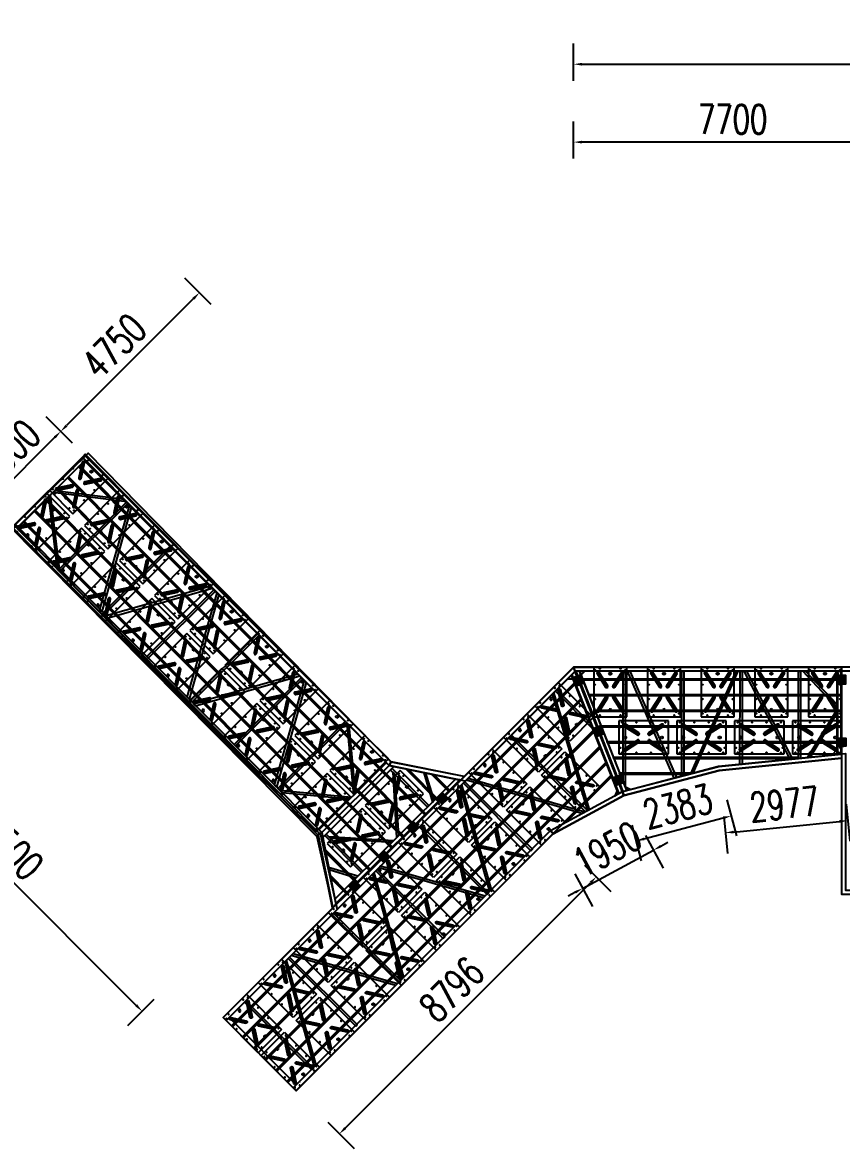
# Model space of a CAD drawing. Extents: x -18540 to 926017, y -610001 to -56924.
# Drawn here: x 297487 to 317316, y -326807 to -299554 of the extents above; entities that cross this region are included whole.
import ezdxf

# ---------------------------------------------------------------- set-up
doc = ezdxf.new("R2010")
doc.units = 0
doc.header["$LTSCALE"] = 10
doc.header["$MEASUREMENT"] = 0
doc.linetypes.add('ACAD_ISO14W100', pattern=[24, 12, -3, 0, -3, 0, -3, 0, -3])
for name, color, linetype in [('PUB_DIM', 3, 'Continuous'), ('W-ALUMINUM_FRAME铝架', 30, 'Continuous'), ('W-FLOAT_BOWL浮筒', 253, 'Continuous'), ('W-STEEL_FRAME钢架', 3, 'Continuous'), ('W-STEEL_KEEL钢龙骨', 5, 'Continuous')]:
    doc.layers.add(name, color=color, linetype=linetype)
doc.styles.add('STANDARD_T3', font='simplex.shx', dxfattribs={"width": 0.7, "bigfont": 'gbcbig.shx'})
doc.dimstyles.new('W&&200', dxfattribs={"dimtxt": 700, "dimasz": 200, "dimexe": 500, "dimexo": 600, "dimgap": 200, "dimtad": 1, "dimdec": 0, "dimzin": 0, "dimdsep": 46, "dimtxsty": 'STANDARD_T3', "dimcen": 0.09, "dimclrd": 1, "dimclre": 1, "dimclrt": 7, "dimazin": 2, "dimtfac": 1, "dimtdec": 0, "dimtix": 1, "dimtmove": 2, "dimatfit": 3, "dimfxl": 100, "dimtolj": 1, "dimtzin": 0, "dimarcsym": 0})

# ---------------------------------------------------------------- blocks, each defined once
blk = doc.blocks.new('01')
h = blk.add_hatch()
h.set_pattern_fill('HOUND', color=77, scale=5)
h.set_pattern_definition([(0, (0, 0), (31.75, 7.9375), [127, -63.5]), (90, (0, 0), (-7.9375, -31.75), [127, -63.5])])
h.paths.add_polyline_path([(50227, 12928), (50227, 12728), (50427, 12728), (50427, 12928)])
h.paths.add_polyline_path([(50382, 12893, -1), (50402, 12893, -1)], flags=16)
h.paths.add_polyline_path([(50252, 12893, -1), (50272, 12893, -1)], flags=16)
h.paths.add_polyline_path([(50402, 12763, -1), (50382, 12763, -1)], flags=16)
h.paths.add_polyline_path([(50272, 12763, -1), (50252, 12763, -1)], flags=16)
at = {"color": 251}
blk.add_lwpolyline([(50227, 12928), (50427, 12928), (50427, 12728), (50227, 12728)], close=True, dxfattribs=at)
at = {"color": 6}
for centre in [(50262, 12893), (50392, 12893), (50262, 12763), (50392, 12763)]:
    blk.add_circle(centre, 10, dxfattribs=at)
blk = doc.blocks.new('*U1064')
at = {"color": 1}
blk.add_lwpolyline([(-25, 1156.5), (25, 1156.5), (25, -1156.5), (-25, -1156.5)], close=True, dxfattribs=at)
blk = doc.blocks.new('*U1065')
at = {"layer": 'W-ALUMINUM_FRAME铝架', "color": 0, "linetype": 'ByBlock', "lineweight": -2, "transparency": 16777216}
for p in [(0, 0), (1500, 0), (3000, 0), (4500, 0), (6000, 0), (7500, 0)]:
    blk.add_blockref('*U1064', p, dxfattribs=at)
blk = doc.blocks.new('*U1082')
at = {"layer": 'W-STEEL_FRAME钢架', "color": 1, "linetype": 'ByBlock'}
blk.add_lwpolyline([(-25, 1150), (25, 1150), (25, -1150), (-25, -1150)], close=True, dxfattribs=at)
blk = doc.blocks.new('*U1083')
at = {"layer": 'W-ALUMINUM_FRAME铝架', "color": 0, "linetype": 'ByBlock', "lineweight": -2, "transparency": 16777216}
for p in [(0, 0), (1500, 0), (3000, 0), (4500, 0), (6000, 0), (7500, 0)]:
    blk.add_blockref('*U1082', p, dxfattribs=at)
blk = doc.blocks.new('*U1084')
at = {"layer": 'W-STEEL_KEEL钢龙骨', "color": 4}
blk.add_lwpolyline([(5950, -18), (-5938, -18), (-5938, 17), (5950, 17)], close=True, dxfattribs=at)
blk = doc.blocks.new('*U1085')
at = {"layer": 'W-STEEL_KEEL钢龙骨', "color": 0, "linetype": 'ByBlock', "lineweight": -2, "transparency": 16777216}
for p in [(0, 1900), (0, 1520), (0, 1140), (0, 760), (0, 380), (0, 0)]:
    blk.add_blockref('*U1084', p, dxfattribs=at)
blk = doc.blocks.new('*D1180')
at = {"layer": 'Defpoints', "color": 0, "transparency": 16777216}
for p in [(310831, -302448), (318531, -303155), (310831, -315155)]:
    blk.add_point(p, dxfattribs=at)
at = {"layer": 'W-STEEL_FRAME钢架', "color": 1, "lineweight": -2, "transparency": 16777216}
for p, q in [((310831, -302848), (310831, -301948)), ((318531, -302555), (318531, -301948)), ((318331, -302448), (311031, -302448))]:
    blk.add_line(p, q, dxfattribs=at)
at = {"layer": 'W-STEEL_FRAME钢架', "color": 1, "transparency": 16777216}
for points in [[(311031, -302415), (311031, -302482), (310831, -302448)], [(318331, -302415), (318331, -302482), (318531, -302448)]]:
    blk.add_solid(points, dxfattribs=at)
at = {"layer": 'W-STEEL_FRAME钢架', "color": 7, "transparency": 16777216, "insert": (314681, -301898), "char_height": 700, "attachment_point": 5, "style": 'STANDARD_T3'}
blk.add_mtext('\\A1;7700', dxfattribs=at)
blk = doc.blocks.new('*D1182')
at = {"layer": 'Defpoints', "color": 0, "transparency": 16777216}
for p in [(298411, -309453), (310831, -315155), (307472, -318514)]:
    blk.add_point(p, dxfattribs=at)
at = {"layer": 'W-STEEL_FRAME钢架', "color": 1, "lineweight": -2, "transparency": 16777216}
for p, q in [((302053, -306377), (301416, -305741)), ((301628, -306236), (298553, -309311)), ((298694, -309736), (298058, -309099))]:
    blk.add_line(p, q, dxfattribs=at)
at = {"layer": 'W-STEEL_FRAME钢架', "color": 1, "transparency": 16777216}
for points in [[(301605, -306212), (301652, -306259), (301770, -306094)], [(298529, -309288), (298576, -309335), (298411, -309453)]]:
    blk.add_solid(points, dxfattribs=at)
at = {"layer": 'W-STEEL_FRAME钢架', "color": 7, "transparency": 16777216, "insert": (299702, -307385), "char_height": 700, "attachment_point": 5, "rotation": 45, "style": 'STANDARD_T3'}
blk.add_mtext('\\A1;4750', dxfattribs=at)
blk = doc.blocks.new('*D1183')
at = {"layer": 'Defpoints', "color": 0, "transparency": 16777216}
for p in [(296643, -311221), (297219, -311797), (307472, -318514)]:
    blk.add_point(p, dxfattribs=at)
at = {"layer": 'W-STEEL_FRAME钢架', "color": 1, "lineweight": -2, "transparency": 16777216}
for p, q in [((298694, -309736), (298058, -309099)), ((298270, -309594), (296785, -311079)), ((296795, -311372), (296290, -310867))]:
    blk.add_line(p, q, dxfattribs=at)
at = {"layer": 'W-STEEL_FRAME钢架', "color": 1, "transparency": 16777216}
for points in [[(298246, -309571), (298293, -309618), (298411, -309453)], [(296761, -311056), (296808, -311103), (296643, -311221)]]:
    blk.add_solid(points, dxfattribs=at)
at = {"layer": 'W-STEEL_FRAME钢架', "color": 7, "transparency": 16777216, "insert": (297138, -309948), "char_height": 700, "attachment_point": 5, "rotation": 45, "style": 'STANDARD_T3'}
blk.add_mtext('\\A1;2500', dxfattribs=at)
blk = doc.blocks.new('*D1184')
at = {"layer": 'Defpoints', "color": 0, "transparency": 16777216}
for p in [(297219, -311797), (293285, -314579), (302346, -323641)]:
    blk.add_point(p, dxfattribs=at)
at = {"layer": 'W-STEEL_FRAME钢架', "color": 1, "lineweight": -2, "transparency": 16777216}
for p, q in [((296795, -311372), (296290, -310867)), ((296502, -311362), (293426, -314438)), ((293567, -314862), (292931, -314226))]:
    blk.add_line(p, q, dxfattribs=at)
at = {"layer": 'W-STEEL_FRAME钢架', "color": 1, "transparency": 16777216}
for points in [[(296478, -311338), (296525, -311386), (296643, -311221)], [(293402, -314414), (293450, -314462), (293285, -314579)]]:
    blk.add_solid(points, dxfattribs=at)
at = {"layer": 'W-STEEL_FRAME钢架', "color": 7, "transparency": 16777216, "insert": (294575, -312511), "char_height": 700, "attachment_point": 5, "rotation": 45, "style": 'STANDARD_T3'}
blk.add_mtext('\\A1;4750', dxfattribs=at)
blk = doc.blocks.new('*D1185')
at = {"layer": 'Defpoints', "color": 0, "transparency": 16777216}
for p in [(297219, -311797), (292956, -316060), (304611, -319254)]:
    blk.add_point(p, dxfattribs=at)
at = {"layer": 'W-STEEL_FRAME钢架', "color": 1, "lineweight": -2, "transparency": 16777216}
for p, q in [((293239, -315777), (292603, -316413)), ((300240, -323343), (293098, -316201)), ((300664, -323201), (300028, -323838))]:
    blk.add_line(p, q, dxfattribs=at)
at = {"layer": 'W-STEEL_FRAME钢架', "color": 1, "transparency": 16777216}
for points in [[(293121, -316177), (293074, -316225), (292956, -316060)], [(300263, -323319), (300216, -323366), (300381, -323484)]]:
    blk.add_solid(points, dxfattribs=at)
at = {"layer": 'W-STEEL_FRAME钢架', "color": 7, "transparency": 16777216, "insert": (297058, -319383), "char_height": 700, "attachment_point": 5, "rotation": 315, "style": 'STANDARD_T3'}
blk.add_mtext('\\A1;10500', dxfattribs=at)
blk = doc.blocks.new('*D1186')
at = {"layer": 'Defpoints', "color": 0, "transparency": 16777216}
for p in [(310333, -319189), (311379, -320234), (304114, -325408)]:
    blk.add_point(p, dxfattribs=at)
at = {"layer": 'W-STEEL_FRAME钢架', "color": 1, "lineweight": -2, "transparency": 16777216}
for p, q in [((311096, -319951), (311732, -320588)), ((305300, -326312), (311237, -320375)), ((304876, -326171), (305513, -326807))]:
    blk.add_line(p, q, dxfattribs=at)
at = {"layer": 'W-STEEL_FRAME钢架', "color": 1, "transparency": 16777216}
for points in [[(311214, -320352), (311261, -320399), (311379, -320234)], [(305277, -326289), (305324, -326336), (305159, -326454)]]:
    blk.add_solid(points, dxfattribs=at)
at = {"layer": 'W-STEEL_FRAME钢架', "color": 7, "transparency": 16777216, "insert": (307880, -322955), "char_height": 700, "attachment_point": 5, "rotation": 45, "style": 'STANDARD_T3'}
blk.add_mtext('\\A1;8796', dxfattribs=at)
blk = doc.blocks.new('*D1187')
at = {"layer": 'Defpoints', "color": 0, "transparency": 16777216}
for p in [(312049, -318263), (310333, -319189), (312763, -319586)]:
    blk.add_point(p, dxfattribs=at)
at = {"layer": 'W-STEEL_FRAME钢架', "color": 1, "lineweight": -2, "transparency": 16777216}
for p, q in [((312573, -319234), (313001, -320026)), ((312939, -319491), (313115, -319396)), ((311048, -320512), (312763, -319586)), ((310858, -320160), (311285, -320952)), ((310872, -320607), (310696, -320702))]:
    blk.add_line(p, q, dxfattribs=at)
at = {"layer": 'W-STEEL_FRAME钢架', "color": 1, "transparency": 16777216}
for points in [[(312924, -319462), (312955, -319520), (312763, -319586)], [(310856, -320578), (310887, -320636), (311048, -320512)]]:
    blk.add_solid(points, dxfattribs=at)
at = {"layer": 'W-STEEL_FRAME钢架', "color": 7, "transparency": 16777216, "insert": (311644, -319565), "char_height": 700, "attachment_point": 5, "rotation": 28.3557, "style": 'STANDARD_T3'}
blk.add_mtext('\\A1;1950', dxfattribs=at)
blk = doc.blocks.new('*D1188')
at = {"layer": 'Defpoints', "color": 0, "transparency": 16777216}
for p in [(317316, -317360), (314353, -317655), (317467, -318871)]:
    blk.add_point(p, dxfattribs=at)
at = {"layer": 'W-STEEL_FRAME钢架', "color": 1, "lineweight": -2, "transparency": 16777216}
for p, q in [((317427, -318473), (317516, -319369)), ((314464, -318769), (314553, -319664)), ((314703, -319147), (317267, -318891))]:
    blk.add_line(p, q, dxfattribs=at)
at = {"layer": 'W-STEEL_FRAME钢架', "color": 1, "transparency": 16777216}
for points in [[(317264, -318858), (317271, -318924), (317467, -318871)], [(314700, -319114), (314706, -319180), (314504, -319167)]]:
    blk.add_solid(points, dxfattribs=at)
at = {"layer": 'W-STEEL_FRAME钢架', "color": 7, "transparency": 16777216, "insert": (315931, -318472), "char_height": 700, "attachment_point": 5, "rotation": 5.6956, "style": 'STANDARD_T3'}
blk.add_mtext('\\A1;2977', dxfattribs=at)
blk = doc.blocks.new('fx1200')
for p, q in [((1200, 276), (0, 276)), ((0, 276), (0, -524)), ((1200, -524), (1200, 276)), ((121, 187), (116, 177)), ((116, 177), (118, 165)), ((118, 165), (121, 155)), ((128, 196), (121, 187)), ((121, 155), (129, 147)), ((126, 172), (129, 182)), ((128, 162), (126, 172)), ((139, 201), (128, 196)), ((134, 155), (128, 162)), ((129, 182), (136, 190)), ((129, 172), (131, 180)), ((131, 164), (129, 172)), ((137, 159), (129, 147)), ((129, 147), (453, -63)), ((131, 180), (137, 187)), ((137, 159), (131, 164)), ((134, 155), (458, -56)), ((136, 190), (145, 192)), ((137, 187), (145, 189)), ((153, 185), (137, 159)), ((461, -53), (137, 159)), ((150, 201), (139, 201)), ((145, 192), (155, 189)), ((145, 189), (153, 185)), ((159, 197), (150, 201)), ((159, 197), (153, 185)), ((153, 185), (477, -24)), ((478, -21), (155, 189)), ((483, -12), (159, 197)), ((1041, 197), (717, -12)), ((1045, 189), (722, -21)), ((723, -24), (1047, 185)), ((1064, 159), (741, -53)), ((742, -56), (1066, 155)), ((747, -63), (1071, 147)), ((1052, 201), (1041, 197)), ((1047, 185), (1041, 197)), ((1045, 189), (1055, 192)), ((1047, 185), (1055, 189)), ((1047, 185), (1064, 159)), ((1063, 201), (1052, 201)), ((1055, 192), (1064, 190)), ((1055, 189), (1063, 187)), ((1072, 196), (1063, 201)), ((1063, 187), (1069, 180)), ((1064, 190), (1072, 182)), ((1069, 164), (1064, 159)), ((1064, 159), (1071, 147)), ((1072, 162), (1066, 155)), ((1069, 180), (1071, 172)), ((1071, 172), (1069, 164)), ((1071, 147), (1079, 155)), ((1080, 187), (1072, 196)), ((1072, 182), (1076, 172)), ((1076, 172), (1072, 162)), ((1079, 155), (1084, 165)), ((1084, 177), (1080, 187)), ((1084, 165), (1084, 177)), ((453, -184), (129, -393)), ((132, -123), (134, -113)), ((134, -135), (132, -123)), ((134, -113), (140, -103)), ((140, -145), (134, -135)), ((458, -192), (134, -402)), ((137, -405), (461, -195)), ((140, -103), (150, -96)), ((150, -150), (140, -145)), ((150, -96), (161, -95)), ((161, -153), (150, -150)), ((477, -222), (153, -433)), ((155, -437), (478, -225)), ((159, -443), (483, -234)), ((161, -95), (171, -96)), ((171, -150), (161, -153)), ((171, -96), (180, -103)), ((180, -145), (171, -150)), ((180, -103), (187, -113)), ((187, -135), (180, -145)), ((187, -113), (188, -123)), ((188, -123), (187, -135)), ((461, -53), (453, -63)), ((453, -63), (464, -68)), ((464, -180), (453, -184)), ((453, -184), (461, -195)), ((467, -59), (458, -56)), ((458, -192), (467, -189)), ((461, -53), (477, -24)), ((469, -54), (461, -53)), ((461, -195), (469, -192)), ((461, -195), (477, -222)), ((464, -68), (475, -68)), ((475, -180), (464, -180)), ((478, -56), (467, -59)), ((467, -189), (478, -190)), ((475, -53), (469, -54)), ((469, -192), (475, -194)), ((482, -48), (475, -53)), ((475, -68), (485, -63)), ((485, -185), (475, -180)), ((475, -194), (482, -200)), ((483, -12), (477, -24)), ((477, -24), (482, -31)), ((482, -217), (477, -222)), ((477, -222), (483, -234)), ((478, -21), (485, -29)), ((485, -49), (478, -56)), ((478, -190), (485, -199)), ((485, -219), (478, -225)), ((482, -31), (485, -39)), ((485, -39), (482, -48)), ((482, -200), (485, -209)), ((485, -209), (482, -217)), ((491, -21), (483, -12)), ((483, -234), (491, -225)), ((485, -29), (488, -39)), ((488, -39), (485, -49)), ((485, -63), (493, -54)), ((493, -194), (485, -185)), ((485, -199), (488, -209)), ((488, -209), (485, -219)), ((496, -31), (491, -21)), ((491, -225), (496, -215)), ((493, -54), (496, -43)), ((496, -204), (493, -194)), ((496, -43), (496, -31)), ((496, -215), (496, -204)), ((709, -21), (704, -31)), ((704, -31), (704, -43)), ((704, -43), (707, -54)), ((707, -194), (704, -204)), ((704, -204), (704, -215)), ((704, -215), (709, -225)), ((707, -54), (715, -63)), ((715, -185), (707, -194)), ((717, -12), (709, -21)), ((709, -225), (717, -234)), ((712, -39), (715, -29)), ((715, -49), (712, -39)), ((712, -209), (715, -199)), ((715, -219), (712, -209)), ((715, -29), (722, -21)), ((723, -56), (715, -49)), ((715, -63), (725, -68)), ((725, -180), (715, -185)), ((715, -199), (723, -190)), ((722, -225), (715, -219)), ((717, -12), (723, -24)), ((717, -39), (718, -31)), ((718, -48), (717, -39)), ((717, -209), (718, -200)), ((718, -217), (717, -209)), ((723, -222), (717, -234)), ((717, -234), (1041, -443)), ((718, -31), (723, -24)), ((725, -53), (718, -48)), ((718, -200), (725, -194)), ((723, -222), (718, -217)), ((722, -225), (1045, -437)), ((741, -53), (723, -24)), ((733, -59), (723, -56)), ((723, -190), (733, -189)), ((741, -195), (723, -222)), ((1047, -433), (723, -222)), ((733, -54), (725, -53)), ((725, -68), (736, -68)), ((736, -180), (725, -180)), ((725, -194), (733, -192)), ((741, -53), (733, -54)), ((742, -56), (733, -59)), ((733, -189), (742, -192)), ((733, -192), (741, -195)), ((736, -68), (747, -63)), ((747, -184), (736, -180)), ((741, -53), (747, -63)), ((747, -184), (741, -195)), ((741, -195), (1064, -405)), ((1066, -402), (742, -192)), ((1071, -393), (747, -184)), ((1015, -113), (1012, -123)), ((1012, -123), (1015, -135)), ((1020, -103), (1015, -113)), ((1015, -135), (1020, -145)), ((1029, -96), (1020, -103)), ((1020, -145), (1029, -150)), ((1041, -95), (1029, -96)), ((1029, -150), (1041, -153)), ((1050, -96), (1041, -95)), ((1041, -153), (1050, -150)), ((1060, -103), (1050, -96)), ((1050, -150), (1060, -145)), ((1066, -113), (1060, -103)), ((1060, -145), (1066, -135)), ((1068, -123), (1066, -113)), ((1066, -135), (1068, -123)), ((0, -524), (1200, -524)), ((118, -412), (116, -423)), ((116, -423), (121, -435)), ((121, -402), (118, -412)), ((129, -393), (121, -402)), ((121, -435), (128, -443)), ((126, -420), (128, -410)), ((129, -430), (126, -420)), ((128, -410), (134, -402)), ((128, -443), (139, -448)), ((129, -393), (137, -405)), ((129, -420), (131, -412)), ((131, -428), (129, -420)), ((136, -437), (129, -430)), ((131, -412), (137, -405)), ((137, -433), (131, -428)), ((145, -438), (136, -437)), ((153, -433), (137, -405)), ((145, -435), (137, -433)), ((139, -448), (150, -448)), ((153, -433), (145, -435)), ((155, -437), (145, -438)), ((150, -448), (159, -443)), ((153, -433), (159, -443)), ((1041, -443), (1047, -433)), ((1041, -443), (1052, -448)), ((1055, -438), (1045, -437)), ((1047, -433), (1064, -405)), ((1055, -435), (1047, -433)), ((1052, -448), (1063, -448)), ((1063, -433), (1055, -435)), ((1064, -437), (1055, -438)), ((1069, -428), (1063, -433)), ((1063, -448), (1072, -443)), ((1071, -393), (1064, -405)), ((1064, -405), (1069, -412)), ((1072, -430), (1064, -437)), ((1066, -402), (1072, -410)), ((1069, -412), (1071, -420)), ((1071, -420), (1069, -428)), ((1079, -402), (1071, -393)), ((1072, -410), (1076, -420)), ((1076, -420), (1072, -430)), ((1072, -443), (1080, -435)), ((1084, -412), (1079, -402)), ((1080, -435), (1084, -423)), ((1084, -423), (1084, -412))]:
    blk.add_line(p, q)
for centre in [(35, 126), (75, 241), (425, 241), (775, 241), (1125, 241), (1165, 126), (35, -374), (75, -489), (425, -489), (775, -489), (1125, -489), (1165, -374)]:
    blk.add_circle(centre, 7)
blk = doc.blocks.new('*U1158')
at = {"layer": 'W-FLOAT_BOWL浮筒', "xscale": -1, "rotation": 180}
for p in [(-1250, -124), (50, -124)]:
    blk.add_blockref('fx1200', p, dxfattribs=at)
blk = doc.blocks.new('*U1159')
at = {"layer": 'W-FLOAT_BOWL浮筒', "color": 0, "linetype": 'ByBlock', "lineweight": -2, "transparency": 16777216}
for p in [(0, 0), (0, -1200), (0, -2400), (0, -3600), (0, -4800), (0, -6000), (0, -7200), (0, -8400), (0, -9600), (0, -10800)]:
    blk.add_blockref('*U1158', p, dxfattribs=at)
blk = doc.blocks.new('*U1164')
at = {"layer": 'W-FLOAT_BOWL浮筒', "rotation": 90.00000000101699}
for p in [(-124, 50), (-124, -1250)]:
    blk.add_blockref('fx1200', p, dxfattribs=at)
blk = doc.blocks.new('*U1165')
at = {"layer": 'W-FLOAT_BOWL浮筒', "color": 0, "linetype": 'ByBlock', "lineweight": -2, "transparency": 16777216}
for p in [(0, 0), (1200, 0), (2400, 0), (3600, 0), (4800, 0), (6000, 0), (7200, 0), (8400, 0), (9600, 0)]:
    blk.add_blockref('*U1164', p, dxfattribs=at)
blk = doc.blocks.new('*U1170')
at = {"layer": 'W-FLOAT_BOWL浮筒', "rotation": 270.000000001017}
blk.add_blockref('fx1200', (124, 600), dxfattribs=at)
blk = doc.blocks.new('*U1171')
at = {"layer": 'W-FLOAT_BOWL浮筒', "color": 0, "linetype": 'ByBlock', "lineweight": -2, "transparency": 16777216}
for p in [(-5200, 0), (-3900, 0), (-2600, 0), (-1300, 0), (0, 0)]:
    blk.add_blockref('*U1170', p, dxfattribs=at)
blk = doc.blocks.new('*U1172')
at = {"layer": 'W-FLOAT_BOWL浮筒', "rotation": 180.0000000010169}
blk.add_blockref('fx1200', (600, -124), dxfattribs=at)
blk = doc.blocks.new('*U1173')
at = {"layer": 'W-FLOAT_BOWL浮筒', "color": 0, "linetype": 'ByBlock', "lineweight": -2, "transparency": 16777216}
for p in [(-4200, 0), (-2800, 0), (-1400, 0), (0, 0)]:
    blk.add_blockref('*U1172', p, dxfattribs=at)
blk = doc.blocks.new('*D1742')
at = {"layer": 'Defpoints', "color": 0, "transparency": 16777216}
for p in [(314354, -317655), (312050, -318263), (314644, -318757)]:
    blk.add_point(p, dxfattribs=at)
at = {"layer": 'W-STEEL_FRAME钢架', "color": 1, "lineweight": -2, "transparency": 16777216}
for p, q in [((314542, -318371), (314772, -319241)), ((312534, -319314), (314451, -318808)), ((312238, -318978), (312468, -319848))]:
    blk.add_line(p, q, dxfattribs=at)
at = {"layer": 'W-STEEL_FRAME钢架', "color": 1, "transparency": 16777216}
for points in [[(314442, -318776), (314459, -318841), (314644, -318757)], [(312525, -319282), (312542, -319346), (312340, -319365)]]:
    blk.add_solid(points, dxfattribs=at)
at = {"layer": 'W-STEEL_FRAME钢架', "color": 7, "transparency": 16777216, "insert": (313352, -318529), "char_height": 700, "attachment_point": 5, "rotation": 14.7671, "style": 'STANDARD_T3'}
blk.add_mtext('\\A1;2383', dxfattribs=at)
blk = doc.blocks.new('*D2630')
at = {"layer": 'Defpoints', "color": 0, "transparency": 16777216}
for p in [(357781, -300563), (310831, -301948), (357781, -301948)]:
    blk.add_point(p, dxfattribs=at)
at = {"layer": 'W-STEEL_FRAME钢架', "color": 1, "lineweight": -2, "transparency": 16777216}
for p, q in [((310831, -300963), (310831, -300063)), ((357781, -300963), (357781, -300063)), ((311031, -300563), (357581, -300563))]:
    blk.add_line(p, q, dxfattribs=at)
at = {"layer": 'W-STEEL_FRAME钢架', "color": 1, "transparency": 16777216}
for points in [[(311031, -300530), (311031, -300596), (310831, -300563)], [(357581, -300530), (357581, -300596), (357781, -300563)]]:
    blk.add_solid(points, dxfattribs=at)
at = {"layer": 'W-STEEL_FRAME钢架', "color": 7, "transparency": 16777216, "insert": (334306, -300013), "char_height": 700, "attachment_point": 5, "style": 'STANDARD_T3'}
blk.add_mtext('\\A1;46950', dxfattribs=at)

msp = doc.modelspace()

# ---------------------------------------------------------------- linework, layer by layer
at = {"color": 4}
for p, q in [((306412.3, -317449), (306362.8, -317541)), ((304639.8, -319212), (304732.1, -319162.9))]:
    msp.add_line(p, q, dxfattribs=at)
at = {"color": 0}
msp.add_line((304204, -325193.4), (304197, -325200.5), dxfattribs=at)
at = {"color": 3}
msp.add_lwpolyline([(302415.9, -323710.5), (310871.2, -315257.2), (310831.3, -315155.3), (302345.2, -323639.7)], close=True, dxfattribs=at)
at = {"color": 6}
for points in [[(310778.7, -315349.7), (310855.8, -315272.6), (312004.4, -318172.8), (311915.8, -318221)], [(312021.4, -318165), (312120.2, -318139.4), (310977.6, -315255.4), (310880.9, -315255.4)], [(317297.9, -317260.4), (317207.4, -317269.7), (317209.3, -315255.4), (317299.3, -315255.4)], [(305049, -320769.8), (305069.9, -320875.9), (308073.9, -317888), (307967.9, -317866.5)]]:
    msp.add_lwpolyline(points, close=True, dxfattribs=at)
at = {"color": 1}
for points in [[(311101.9, -315255.4), (311012.6, -315343.9), (310981.5, -315265.4), (310991.5, -315255.4)], [(310690, -315438.4), (310813.9, -315438.4), (310783.7, -315362.4), (310768, -315360.4)], [(317207.4, -317260.8), (317197.5, -317271.7), (317085.9, -317283.1), (317207.4, -317150.5)], [(312214.5, -318115.1), (312137.8, -318135), (312114.3, -318124.5), (312084.8, -318050)], [(311827.9, -318268.3), (311894.8, -318232.3), (311906.4, -318197.1), (311884.3, -318141.2)]]:
    msp.add_lwpolyline(points, close=True, dxfattribs=at)
at = {"color": 4}
msp.add_lwpolyline([(305049, -320769.8), (307967.9, -317866.5)], dxfattribs=at)
at = {"color": 3}
msp.add_lwpolyline([(304042.1, -325337), (310272.8, -319107.5), (310333.1, -319188.5), (304112.8, -325407.7), (304042.1, -325337)], dxfattribs=at)
at = {"layer": 'PUB_DIM', "color": 2}
for points in [[(306362.8, -317541), (306292.3, -317470.1), (304661.6, -319092), (304732.1, -319162.9)], [(306480.6, -317564.8), (306362.8, -317541), (304732.1, -319162.9), (304755.3, -319280.8)]]:
    msp.add_lwpolyline(points, close=True, dxfattribs=at)
at = {"layer": 'PUB_DIM'}
for points in [[(312012.7, -318168.5), (314344.2, -317563.6), (317314.1, -317259.8), (317314.1, -317360.2), (314353.6, -317655.4), (312049.6, -318262.7), (312012.7, -318168.5)], [(317306.9, -317260.4), (317306.9, -317260.4)]]:
    msp.add_lwpolyline(points, dxfattribs=at)
at = {"layer": 'PUB_DIM', "color": 1}
msp.add_lwpolyline([(306397.9, -317647.1), (306433.3, -317611.9)], dxfattribs=at)
at = {"layer": 'W-ALUMINUM_FRAME铝架', "color": 1}
for p, q in [((317201.3, -316131.5), (316376.3, -315255.4)), ((317201.4, -316049.7), (316440.4, -315255.4)), ((317201.2, -316187), (316494.1, -317343.6)), ((317201.2, -316266.8), (316557.7, -317337.1))]:
    msp.add_line(p, q, dxfattribs=at)
for points in [[(298220.1, -310928.8), (298269.7, -310879.6), (299948.9, -311092.5), (300009.8, -311153.7), (298220.1, -310928.8)], [(298163.8, -310984.8), (298114.3, -311034.1), (298318.2, -312714.5), (298379.1, -312775.7), (298163.8, -310984.8)], [(299405.9, -313808), (299358.2, -313760.1), (300084.5, -311228.9), (300127.3, -311271.8), (299405.9, -313808)], [(299512.7, -313915.4), (299560.3, -313963.3), (302085.9, -313241), (302043.2, -313198.1), (299512.7, -313915.4)], [(301521.5, -315935), (301473.8, -315887.1), (302200.2, -313355.9), (302242.9, -313398.9), (301521.5, -315935)], [(313320, -317829.3), (313268.3, -317842.8), (312131.3, -315255.4), (312188.9, -315255.4), (313320, -317829.3)], [(313661.4, -317740.8), (313726.5, -317723.9), (314811.3, -315255.4), (314753.6, -315255.4), (313661.4, -317740.8)], [(316128.5, -317381), (316073.7, -317386.6), (314961.3, -315255.4), (315018.9, -315255.4), (316128.5, -317381)], [(301628.3, -316042.4), (301676, -316090.3), (304201.5, -315368), (304158.8, -315325.1), (301628.3, -316042.4)], [(303637.1, -318062), (303589.4, -318014.1), (304315.8, -315482.9), (304358.5, -315525.9), (303637.1, -318062)], [(311168.1, -318624.3), (311214.3, -318599.5), (310353.7, -315773.8), (310313, -315814.5), (311168.1, -318624.3)], [(305502.1, -318250), (305551.6, -318200.8), (305397, -316570), (305336.2, -316508.8), (305502.1, -318250)], [(306433.3, -317611.9), (307323.8, -318507.1), (307288.3, -318542.4), (306397.9, -317647.1)], [(306453, -317702.5), (306545.4, -319281.3), (306594.8, -319232.3), (306503.6, -317753), (306453, -317702.5)], [(307452.5, -318379.2), (307255.1, -317721.9), (307201.6, -317711.1), (307410.3, -318421.1), (307452.5, -318379.2)], [(308793.4, -320586.6), (308839.2, -320540.7), (308122.1, -318005.4), (308078.9, -318048.5), (308793.4, -320586.6)], [(311102.7, -318659.6), (311031.5, -318698.1), (308236.6, -317890.8), (308279.8, -317847.6), (311102.7, -318659.6)], [(305445.8, -318306), (305396.2, -318355.3), (303771.7, -318197.3), (303710.8, -318136.1), (305445.8, -318306)], [(304838.1, -319198.6), (305728.5, -320093.8), (305693.1, -320129.1), (304802.6, -319233.8), (304838.1, -319198.6)], [(304943.9, -319304.9), (304893.1, -319254), (306471.5, -319354.9), (306422.1, -319404), (304943.3, -319304.9)], [(305605.9, -320215.8), (304897.7, -320002.7), (304908.2, -320056.2), (305563.7, -320257.8), (305605.9, -320215.8)], [(306671.9, -322707.7), (306717.7, -322661.8), (306000.6, -320126.5), (305957.4, -320169.7), (306671.9, -322707.7)], [(308686.1, -320693.8), (308640.3, -320739.7), (306115.1, -320011.9), (306158.3, -319968.8), (308686.1, -320693.8)], [(306564.6, -322814.9), (306518.7, -322860.8), (303993.6, -322133.1), (304036.8, -322089.9), (306564.6, -322814.9)], [(304550.3, -324828.8), (304596.2, -324783), (303879, -322247.6), (303835.9, -322290.8), (304550.3, -324828.8)]]:
    msp.add_lwpolyline(points, dxfattribs=at)
for points in [[(312081.3, -318041.2), (312031.3, -317915), (312031.3, -315255.4), (312081.3, -315255.4)], [(313496.3, -317783.6), (313446.3, -317796.6), (313446.3, -315255.4), (313496.3, -315255.4)], [(314911.3, -317505.6), (314855.4, -317511.3), (314861.3, -315255.4), (314911.3, -315255.4)], [(316326.3, -317360.8), (316276.3, -317365.9), (316276.3, -315255.4), (316326.3, -315255.4)], [(311289.2, -316638.6), (311242.8, -316521.5), (310424.6, -315703.2), (310389.3, -315738.6)], [(311112.6, -318654.3), (311168.1, -318624.3), (309328.5, -316799.1), (309293.2, -316834.5)]]:
    msp.add_lwpolyline(points, close=True, dxfattribs=at)
at = {"layer": 'W-FLOAT_BOWL浮筒'}
msp.add_lwpolyline([(332530.7, -315155.4), (322031, -315155.4), (321031, -313655.4), (321031, -303155.4), (318531, -303155.4), (318531, -313655.4), (317531, -315155.4), (310831, -315155.4), (308179.3, -317807), (306411.6, -317453.5), (299074.4, -309975.1), (297289.9, -311725.9), (304643.8, -319221.2), (304997.4, -320989), (302345.7, -323640.7), (304113.5, -325408.4), (310333.2, -319188.7), (312048.9, -318262.7), (314353, -317655.4), (317313.9, -317360.2), (317315.6, -320655.4), (330615.6, -320655.4), (331273.1, -317656.2), (357780.7, -317655.4)], dxfattribs=at)
at = {"layer": 'W-STEEL_FRAME钢架', "color": 0}
for p, q in [((310966.9, -315255.4), (312110.9, -318143)), ((317219.3, -315255.4), (317219.3, -317271.2)), ((310786.1, -315342.3), (311924.3, -318216.4))]:
    msp.add_line(p, q, dxfattribs=at)
at = {"layer": 'W-STEEL_FRAME钢架'}
for points in [[(332530.8, -315155.4), (322031.2, -315155.4), (321031.2, -313655.4), (321031.2, -303155.4), (318531.2, -303155.4), (318531.2, -313655.4), (317531.2, -315155.4), (310831.2, -315155.4), (308179.5, -317807), (306413, -317449.1), (298988.6, -310024.8), (297219.4, -311796.7), (304611.5, -319253.8), (304997.5, -320989), (302345.9, -323640.7), (304113.6, -325408.4), (310333.4, -319188.7), (312049.1, -318262.7), (314353.1, -317655.4), (317315.8, -317359.9), (317315.8, -320655.4), (330615.8, -320655.4), (331273.3, -317656.2), (357780.8, -317655.4)], [(332584.3, -315255.4), (321977.6, -315255.4), (320931.2, -313685.7), (320931.2, -303255.4), (318631.2, -303255.4), (318631.2, -313685.7), (317584.7, -315255.4), (310872.6, -315255.4), (308212.3, -317915.7), (306363.6, -317541.1), (298988.7, -310166.2), (297360.5, -311796.9), (304702.8, -319203.9), (305107.1, -321020.9), (302487.3, -323640.7), (304113.6, -325267), (310273, -319107.6), (312012.1, -318169.1), (314335.3, -317556.7), (317415.8, -317249.4), (317415.8, -320555.4), (330535.5, -320554.3), (331192.8, -317556.2), (357680.8, -317555.4)]]:
    msp.add_lwpolyline(points, dxfattribs=at)
for points in [[(297306.1, -311696.9), (297376.6, -311767.8), (299007.3, -310145.9), (298936.8, -310075)], [(306412.3, -317449), (299007.7, -310004.4), (298936.8, -310075), (306362.8, -317541)], [(304639.8, -319212), (297235.2, -311767.4), (297306.1, -311696.9), (304732.1, -319162.9)], [(317306.3, -315255.4), (310870.9, -315255.4), (310831.7, -315155.4), (317306.3, -315155.4)], [(306362.8, -317541), (308093.9, -317892), (308179.2, -317807.3), (306412.4, -317449)], [(312012.2, -318168.9), (312048.9, -318262.7), (310333.1, -319188.5), (310272.8, -319107.5)], [(304732.1, -319162.9), (305073.9, -320895.9), (304988.6, -320980.7), (304639.8, -319212)], [(302415.9, -323710.5), (302486.6, -323639.8), (304112.8, -325266.3), (304042.1, -325337)]]:
    msp.add_lwpolyline(points, close=True, dxfattribs=at)
at = {"layer": 'W-STEEL_FRAME钢架', "color": 5}
msp.add_lwpolyline([(304113.6, -325408.4), (310333.4, -319188.7), (312049.1, -318262.7), (310831.2, -315155.4), (302345.9, -323640.7), (304113.6, -325408.4)], dxfattribs=at)
msp.add_lwpolyline([(317315.8, -315155.4), (317315.8, -317359.9), (314353.1, -317655.4), (312049.1, -318262.7), (310831.2, -315155.4)], close=True, dxfattribs=at)
at = {"layer": 'W-STEEL_KEEL钢龙骨', "color": 4}
for points in [[(302569.7, -323864.3), (310880.5, -315555), (310866.6, -315519.4), (302544.9, -323839.5)], [(317316.3, -315472.9), (311053.7, -315472.9), (311039.8, -315437.9), (317316.3, -315437.9)], [(317316.3, -315852.9), (311204.2, -315852.9), (311189.9, -315816.8), (317316.3, -315817.9)], [(302838.4, -324133), (311031.8, -315941.1), (311017.9, -315905.5), (302813.6, -324108.3)], [(303107, -324401.7), (311183.1, -316327.1), (311169.2, -316291.6), (303082.3, -324377)], [(317316.3, -316232.9), (311354.8, -316232.9), (311340.9, -316197.9), (317316.3, -316197.9)], [(303375.7, -324670.5), (311334.5, -316713.2), (311320.5, -316677.7), (303351, -324645.7)], [(317316.3, -316612.9), (311505.3, -316612.9), (311491.5, -316577.9), (317316.3, -316577.9)], [(317316.3, -316992.9), (311655.9, -316992.9), (311642, -316957.9), (317316.3, -316957.9)], [(303644.4, -324939.2), (311485.8, -317099.3), (311471.8, -317063.7), (303619.6, -324914.4)], [(303913.1, -325207.9), (311637, -317485.5), (311623.1, -317449.8), (303888.3, -325183.2)], [(316207.9, -317372.9), (311806.4, -317372.9), (311792.6, -317337.9), (316276.3, -317337.9)], [(310660.3, -318898.4), (311759.8, -317799.1), (311745.8, -317763.5), (310552.7, -318956.4)], [(313614.7, -317752.9), (311957, -317752.9), (311943.1, -317717.9), (313749.6, -317717.9)]]:
    msp.add_lwpolyline(points, close=True, dxfattribs=at)
at = {"layer": 'W-STEEL_KEEL钢龙骨'}
for points in [[(306835.4, -317636.8), (306773.6, -317624.3), (307551.5, -318406.1), (307576.3, -318381.4), (306835.4, -317636.8)], [(305571.3, -320385.9), (305596.1, -320361.3), (304813.2, -319574.2), (304825.4, -319636.1), (305571.3, -320385.9)], [(305323.8, -320633.4), (305348.6, -320608.7), (304935.3, -320193.2), (304947.5, -320255.1), (305323.8, -320633.4)]]:
    msp.add_lwpolyline(points, dxfattribs=at)
msp.add_lwpolyline([(307799, -318158.6), (307823.8, -318133.9), (307453.8, -317762.2), (307392, -317749.7)], close=True, dxfattribs=at)

# ---------------------------------------------------------------- block references
at = {"color": 4, "xscale": -1}
for p, rotation in [((259409.3, -321898.3), 201.40313027336), ((266992.1, -302633.6), 180), ((259897.2, -323130), 201.40313027336), ((281254.9, -273604.4), 134.8460989325234), ((280545.8, -274309.6), 134.8460989325234), ((279836.8, -275014.8), 134.8460989325234), ((279127.8, -275720), 134.8460989325234)]:
    msp.add_blockref('01', p, dxfattribs=dict(at, rotation=rotation))
at = {"color": 4}
msp.add_blockref('01', (266992.1, -329799.8), dxfattribs=at)
at = {"color": 4, "rotation": 21.40313027298153}
msp.add_blockref('01', (269729.9, -348202.9), dxfattribs=at)
at = {"layer": 'W-ALUMINUM_FRAME铝架', "linetype": 'ByBlock', "rotation": 134.8460989325234}
msp.add_blockref('*U1083', (304501.1, -317300), dxfattribs=at)
at = {"layer": 'W-ALUMINUM_FRAME铝架', "color": 3, "xscale": -1, "rotation": 224.9946162465215}
msp.add_blockref('*U1065', (303693.3, -324068.7), dxfattribs=at)
at = {"layer": 'W-FLOAT_BOWL浮筒', "xscale": -1}
for name, p, rotation in [('*U1159', (298385.5, -311194.8), 45.04348681008428), ('fx1200', (310085.3, -315901), 134.9999999990414)]:
    msp.add_blockref(name, p, dxfattribs=dict(at, rotation=rotation))
at = {"layer": 'W-FLOAT_BOWL浮筒', "color": 3}
for name, p in [('*U1171', (316915.6, -315755.4)), ('*U1173', (316725.9, -316858.9))]:
    msp.add_blockref(name, p, dxfattribs=at)
at = {"layer": 'W-FLOAT_BOWL浮筒', "color": 4, "linetype": 'ACAD_ISO14W100', "xscale": -1, "rotation": 225.0000000000583}
msp.add_blockref('*U1165', (303512.4, -324241.7), dxfattribs=at)
at = {"layer": 'W-STEEL_KEEL钢龙骨', "color": 1, "rotation": 134.8460989325234}
msp.add_blockref('*U1085', (303054.4, -314512.5), dxfattribs=at)

# ---------------------------------------------------------------- dimensions: what is measured, and where the dimension line sits
at = {"layer": 'W-STEEL_FRAME钢架'}
for base, p1, p2, picture, middle in [((357780.8, -300563), (310831.2, -301948.3), (357780.8, -301948.3), '*D2630', (334306, -300013)), ((310831.2, -302448.3), (318531.2, -303155.4), (310831.2, -315155.4), '*D1180', (314681.2, -301898.3))]:
    dim = msp.add_linear_dim(base=base, p1=p1, p2=p2, dimstyle='W&&200', override={"dimfxl": 400, "dimfxlon": 1}, dxfattribs=at)
    dim.commit()
    dim.dimension.update_dxf_attribs({"geometry": picture, "text_midpoint": middle})
for p1, p2, distance, picture, middle in [((310831.2, -315155.4), (307472.4, -318514.1), -12814.6, '*D1182', (299701.6, -307384.6)), ((314353.1, -317655.4), (317315.8, -317359.9), -1518.9, '*D1188', (315930.6, -318471.8)), ((312049.6, -318262.7), (314353.6, -317655.4), -1139.7, '*D1742', (313351.9, -318529.3)), ((310333.4, -319188.7), (312049.1, -318262.7), -1503.8, '*D1187', (311644.3, -319565.1)), ((304113.6, -325408.4), (310333.4, -319188.7), -1478.3, '*D1186', (307879.9, -322955))]:
    dim = msp.add_aligned_dim(p1=p1, p2=p2, distance=distance, dimstyle='W&&200', override={"dimfxl": 400, "dimfxlon": 1}, dxfattribs=at)
    dim.commit()
    dim.dimension.update_dxf_attribs({"geometry": picture, "text_midpoint": middle})
for base, p1, p2, angle, picture, middle in [((296643.3, -311220.6), (307472.4, -318514.1), (297219.4, -311796.6), 45, '*D1183', (297138.3, -309947.8)), ((293284.6, -314579.4), (297219.4, -311796.6), (302345.9, -323640.7), 45, '*D1184', (294575.1, -312511.1)), ((292956.4, -316059.5), (304611.5, -319253.8), (297219.4, -311796.6), 315, '*D1185', (297057.7, -319382.9))]:
    dim = msp.add_linear_dim(base=base, p1=p1, p2=p2, angle=angle, dimstyle='W&&200', override={"dimfxl": 400, "dimfxlon": 1}, dxfattribs=at)
    dim.commit()
    dim.dimension.update_dxf_attribs({"geometry": picture, "text_midpoint": middle})

doc.saveas('drawing.dxf')
